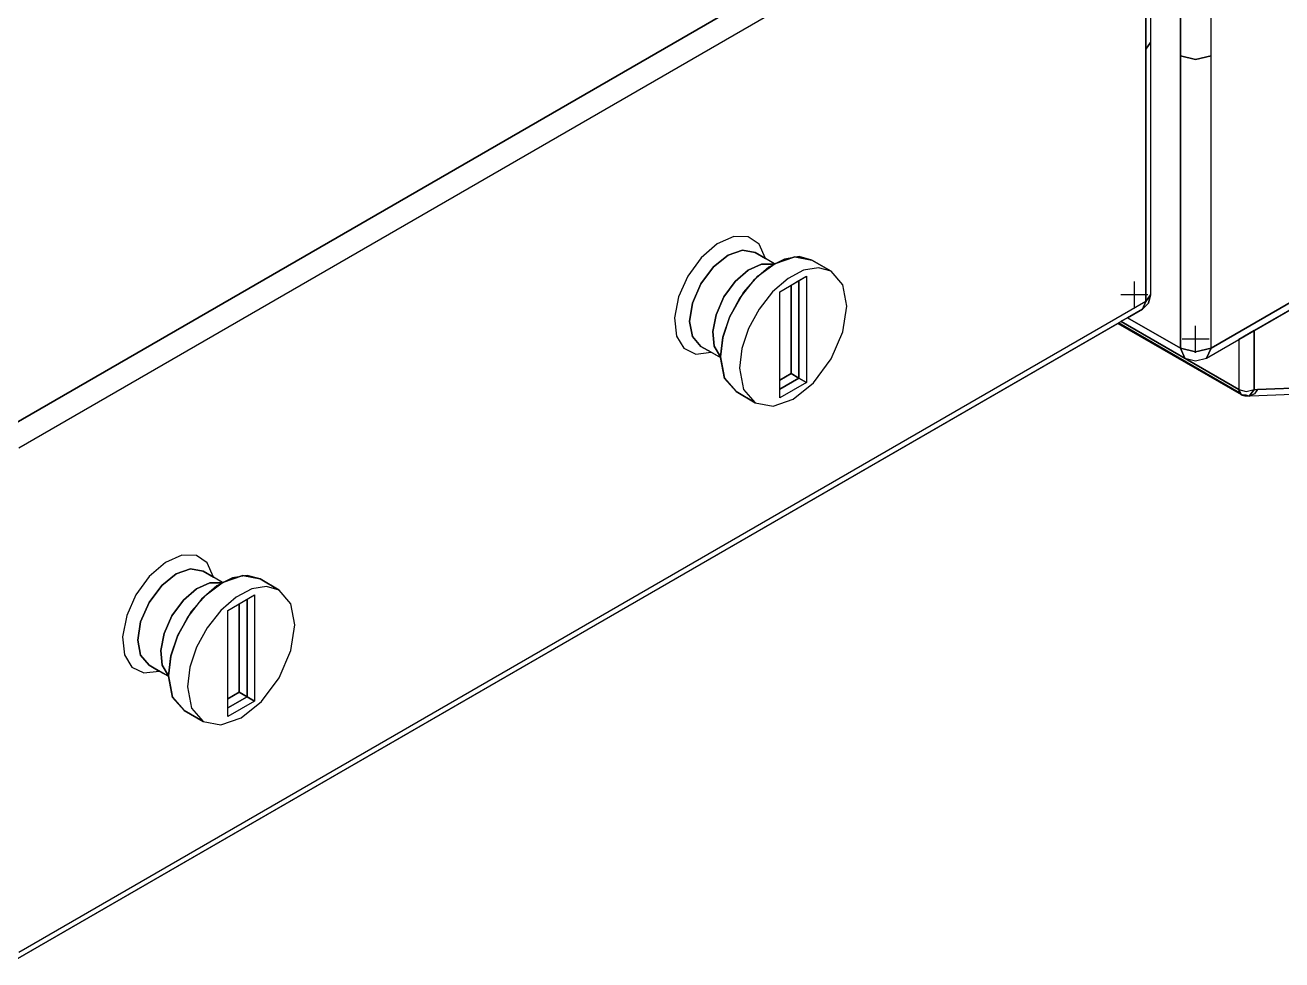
# Model space of a CAD drawing. Header units: millimetres. Extents: x -6198 to -2727, y 3560 to 4988.
# Drawn here: x -3307.6 to -3191.6, y 4168.2 to 4254.4 of the extents above; entities that cross this region are included whole.
import ezdxf

# ---------------------------------------------------------------- set-up
doc = ezdxf.new("R2010")
doc.units = ezdxf.units.MM
doc.header["$LTSCALE"] = 0.3
doc.layers.add('LCL', color=7, linetype='Continuous', lineweight=25)

msp = doc.modelspace()

# ---------------------------------------------------------------- linework, layer by layer
at = {"layer": 'LCL'}
for p, q in [((-3309.19, 4217.29, 19.05), (-3205.25, 4277.3, 19.05)), ((-3205.25, 4277.3, 19.05), (-3309.19, 4217.29, 19.05)), ((-3309.19, 4217.29, 19.05), (-3205.25, 4277.3, 19.05)), ((-3308.13, 4215.45, 19.05), (-3204.18, 4275.46, 19.05)), ((-3308.13, 4215.45, 19.05), (-3204.18, 4275.46, 19.05)), ((-3308.13, 4215.45, 19.05), (-3204.18, 4275.46, 19.05)), ((-3204.18, 4275.46, 19.05), (-3204.18, 4252.19, 19.05)), ((-3204.18, 4252.19, 19.05), (-3204.18, 4275.46, 19.05)), ((-3204.18, 4275.46, 19.05), (-3204.18, 4252.19, 19.05)), ((-3203.75, 4276.08, 19.05), (-3203.75, 4252.81, 19.05)), ((-3203.75, 4276.08, 19.05), (-3203.75, 4252.81, 19.05)), ((-3203.75, 4276.08, 19.05), (-3203.75, 4252.81, 19.05)), ((-3201, 4251.58, 19.05), (-3201, 4275.26, 19.05)), ((-3201, 4275.26, 19.05), (-3201, 4251.58, 19.05)), ((-3201, 4251.58, 19.05), (-3201, 4275.26, 19.05)), ((-3198.17, 4251.58, 19.05), (-3198.17, 4275.26, 19.05)), ((-3198.17, 4251.58, 19.05), (-3198.17, 4275.26, 19.05)), ((-3198.17, 4251.58, 19.05), (-3198.17, 4275.26, 19.05)), ((-3204.18, 4252.19, 19.05), (-3203.75, 4252.81, 19.05)), ((-3203.75, 4252.81, 19.05), (-3204.18, 4252.19, 19.05)), ((-3204.18, 4252.19, 19.05), (-3203.75, 4252.81, 19.05)), ((-3204.18, 4252.19, 19.05), (-3204.18, 4228.92, 19.05)), ((-3204.18, 4228.92, 19.05), (-3204.18, 4252.19, 19.05)), ((-3204.18, 4252.19, 19.05), (-3204.18, 4228.92, 19.05)), ((-3203.75, 4252.81, 19.05), (-3203.75, 4229.54, 19.05)), ((-3203.75, 4252.81, 19.05), (-3203.75, 4229.54, 19.05)), ((-3203.75, 4252.81, 19.05), (-3203.75, 4229.54, 19.05)), ((-3150.09, 4252.4, 19.05), (-3198.17, 4224.64, 19.05)), ((-3150.09, 4252.4, 19.05), (-3198.17, 4224.64, 19.05)), ((-3198.17, 4224.64, 19.05), (-3150.09, 4252.4, 19.05)), ((-3201, 4224.64, 19.05), (-3201, 4251.58, 19.05)), ((-3199.59, 4251.24, 19.05), (-3201, 4251.58, 19.05)), ((-3201, 4251.58, 19.05), (-3201, 4224.64, 19.05)), ((-3201, 4251.58, 19.05), (-3199.59, 4251.24, 19.05)), ((-3201, 4224.64, 19.05), (-3201, 4251.58, 19.05)), ((-3201, 4251.58, 19.05), (-3199.59, 4251.24, 19.05)), ((-3198.17, 4251.58, 19.05), (-3199.59, 4251.24, 19.05)), ((-3199.59, 4251.24, 19.05), (-3198.17, 4251.58, 19.05)), ((-3199.59, 4251.24, 19.05), (-3198.17, 4251.58, 19.05)), ((-3198.59, 4223.72, 19.05), (-3150.51, 4251.48, 19.05)), ((-3198.17, 4224.64, 19.05), (-3198.17, 4251.58, 19.05)), ((-3198.17, 4224.64, 19.05), (-3198.17, 4251.58, 19.05)), ((-3198.17, 4224.64, 19.05), (-3198.17, 4251.58, 19.05)), ((-3150.51, 4251.48, 19.05), (-3194.19, 4226.26, 19.05)), ((-3194.19, 4226.26, 19.05), (-3150.51, 4251.48, 19.05)), ((-3242.18, 4234.94, 19.05), (-3243.71, 4234.26, 19.05)), ((-3242.18, 4234.94, 19.05), (-3243.71, 4234.26, 19.05)), ((-3242.18, 4234.94, 19.05), (-3243.71, 4234.26, 19.05)), ((-3240.85, 4234.91, 19.05), (-3242.18, 4234.94, 19.05)), ((-3240.85, 4234.91, 19.05), (-3242.18, 4234.94, 19.05)), ((-3240.85, 4234.91, 19.05), (-3242.18, 4234.94, 19.05)), ((-3239.84, 4234.23, 19.05), (-3240.85, 4234.91, 19.05)), ((-3239.84, 4234.23, 19.05), (-3240.85, 4234.91, 19.05)), ((-3239.84, 4234.23, 19.05), (-3240.85, 4234.91, 19.05)), ((-3243.71, 4234.26, 19.05), (-3245.2, 4232.96, 19.05)), ((-3243.71, 4234.26, 19.05), (-3245.2, 4232.96, 19.05)), ((-3243.71, 4234.26, 19.05), (-3245.2, 4232.96, 19.05)), ((-3241.39, 4233.68, 19.05), (-3242.72, 4233.21, 19.05)), ((-3242.72, 4233.21, 19.05), (-3241.39, 4233.68, 19.05)), ((-3241.39, 4233.68, 19.05), (-3242.72, 4233.21, 19.05)), ((-3240.22, 4233.46, 19.05), (-3241.39, 4233.68, 19.05)), ((-3241.39, 4233.68, 19.05), (-3240.22, 4233.46, 19.05)), ((-3240.22, 4233.46, 19.05), (-3241.39, 4233.68, 19.05)), ((-3239.27, 4232.91, 19.05), (-3240.22, 4233.46, 19.05)), ((-3240.22, 4233.46, 19.05), (-3239.27, 4232.91, 19.05)), ((-3238.43, 4232.42, 19.05), (-3240.22, 4233.46, 19.05)), ((-3239.27, 4232.91, 19.05), (-3239.84, 4234.23, 19.05)), ((-3239.27, 4232.91, 19.05), (-3239.84, 4234.23, 19.05)), ((-3239.27, 4232.91, 19.05), (-3239.84, 4234.23, 19.05)), ((-3245.2, 4232.96, 19.05), (-3246.43, 4231.27, 19.05)), ((-3245.2, 4232.96, 19.05), (-3246.43, 4231.27, 19.05)), ((-3245.2, 4232.96, 19.05), (-3246.43, 4231.27, 19.05)), ((-3242.72, 4233.21, 19.05), (-3244.05, 4232.14, 19.05)), ((-3244.05, 4232.14, 19.05), (-3242.72, 4233.21, 19.05)), ((-3242.72, 4233.21, 19.05), (-3244.05, 4232.14, 19.05)), ((-3240.85, 4231.83, 19.05), (-3239.62, 4232.39, 19.05)), ((-3239.62, 4232.39, 19.05), (-3240.85, 4231.83, 19.05)), ((-3239.62, 4232.39, 19.05), (-3240.85, 4231.83, 19.05)), ((-3239.95, 4231.29, 19.05), (-3238.48, 4232.39, 19.05)), ((-3239.95, 4231.29, 19.05), (-3238.48, 4232.39, 19.05)), ((-3239.62, 4232.39, 19.05), (-3238.48, 4232.39, 19.05)), ((-3238.48, 4232.39, 19.05), (-3239.62, 4232.39, 19.05)), ((-3238.48, 4232.39, 19.05), (-3239.62, 4232.39, 19.05)), ((-3238.43, 4232.42, 19.05), (-3239.27, 4232.91, 19.05)), ((-3238.43, 4232.42, 19.05), (-3239.27, 4232.91, 19.05)), ((-3237.51, 4232.84, 19.05), (-3238.95, 4232.1, 19.05)), ((-3238.48, 4232.39, 19.05), (-3238.43, 4232.42, 19.05)), ((-3238.48, 4232.39, 19.05), (-3238.43, 4232.42, 19.05)), ((-3236.56, 4233.05, 19.05), (-3238.43, 4232.42, 19.05)), ((-3238.43, 4232.42, 19.05), (-3236.56, 4233.05, 19.05)), ((-3236.16, 4233.07, 19.05), (-3237.51, 4232.84, 19.05)), ((-3234.98, 4232.74, 19.05), (-3236.56, 4233.05, 19.05)), ((-3236.56, 4233.05, 19.05), (-3234.98, 4232.74, 19.05)), ((-3234.98, 4232.74, 19.05), (-3236.16, 4233.07, 19.05)), ((-3233.21, 4231.72, 19.05), (-3234.98, 4232.74, 19.05)), ((-3234.98, 4232.74, 19.05), (-3233.21, 4231.72, 19.05)), ((-3233.21, 4231.72, 19.05), (-3234.98, 4232.74, 19.05)), ((-3246.43, 4231.27, 19.05), (-3247.28, 4229.36, 19.05)), ((-3246.43, 4231.27, 19.05), (-3247.28, 4229.36, 19.05)), ((-3246.43, 4231.27, 19.05), (-3247.28, 4229.36, 19.05)), ((-3244.05, 4232.14, 19.05), (-3245.22, 4230.57, 19.05)), ((-3245.22, 4230.57, 19.05), (-3244.05, 4232.14, 19.05)), ((-3244.05, 4232.14, 19.05), (-3245.22, 4230.57, 19.05)), ((-3242.05, 4230.79, 19.05), (-3240.85, 4231.83, 19.05)), ((-3240.85, 4231.83, 19.05), (-3242.05, 4230.79, 19.05)), ((-3240.85, 4231.83, 19.05), (-3242.05, 4230.79, 19.05)), ((-3241.28, 4229.77, 19.05), (-3239.95, 4231.29, 19.05)), ((-3241.28, 4229.77, 19.05), (-3239.95, 4231.29, 19.05)), ((-3238.95, 4232.1, 19.05), (-3240.37, 4230.86, 19.05)), ((-3237.95, 4229.84, 19.05), (-3235.47, 4231.27, 19.05)), ((-3235.75, 4231.82, 19.05), (-3237.18, 4231.07, 19.05)), ((-3235.75, 4231.82, 19.05), (-3237.18, 4231.07, 19.05)), ((-3235.75, 4231.82, 19.05), (-3237.18, 4231.07, 19.05)), ((-3236.18, 4230.86, 19.05), (-3235.47, 4231.27, 19.05)), ((-3236.18, 4230.86, 19.05), (-3235.47, 4231.27, 19.05)), ((-3234.39, 4232.05, 19.05), (-3235.75, 4231.82, 19.05)), ((-3234.39, 4232.05, 19.05), (-3235.75, 4231.82, 19.05)), ((-3234.39, 4232.05, 19.05), (-3235.75, 4231.82, 19.05)), ((-3235.47, 4231.27, 19.05), (-3235.47, 4221.47, 19.05)), ((-3235.47, 4231.27, 19.05), (-3235.47, 4221.47, 19.05)), ((-3235.47, 4231.27, 19.05), (-3235.47, 4221.47, 19.05)), ((-3233.21, 4231.72, 19.05), (-3234.39, 4232.05, 19.05)), ((-3233.21, 4231.72, 19.05), (-3234.39, 4232.05, 19.05)), ((-3233.21, 4231.72, 19.05), (-3234.39, 4232.05, 19.05)), ((-3232.12, 4230.46, 19.05), (-3233.21, 4231.72, 19.05)), ((-3232.12, 4230.46, 19.05), (-3233.21, 4231.72, 19.05)), ((-3232.12, 4230.46, 19.05), (-3233.21, 4231.72, 19.05)), ((-3245.22, 4230.57, 19.05), (-3246, 4228.77, 19.05)), ((-3246, 4228.77, 19.05), (-3245.22, 4230.57, 19.05)), ((-3245.22, 4230.57, 19.05), (-3246, 4228.77, 19.05)), ((-3243.1, 4229.35, 19.05), (-3242.05, 4230.79, 19.05)), ((-3242.05, 4230.79, 19.05), (-3243.1, 4229.35, 19.05)), ((-3242.05, 4230.79, 19.05), (-3243.1, 4229.35, 19.05)), ((-3240.37, 4230.86, 19.05), (-3241.63, 4229.26, 19.05)), ((-3237.18, 4231.07, 19.05), (-3238.61, 4229.84, 19.05)), ((-3237.18, 4231.07, 19.05), (-3238.61, 4229.84, 19.05)), ((-3237.18, 4231.07, 19.05), (-3238.61, 4229.84, 19.05)), ((-3237.95, 4229.84, 19.05), (-3236.89, 4230.45, 19.05)), ((-3237.95, 4229.84, 19.05), (-3236.89, 4230.45, 19.05)), ((-3236.89, 4230.45, 19.05), (-3236.18, 4230.86, 19.05)), ((-3236.89, 4230.45, 19.05), (-3236.18, 4230.86, 19.05)), ((-3236.89, 4230.45, 19.05), (-3236.89, 4222.29, 19.05)), ((-3236.89, 4222.29, 19.05), (-3236.89, 4230.45, 19.05)), ((-3236.89, 4230.45, 19.05), (-3236.89, 4222.29, 19.05)), ((-3236.18, 4221.88, 19.05), (-3236.18, 4230.86, 19.05)), ((-3236.18, 4230.86, 19.05), (-3236.18, 4221.88, 19.05)), ((-3236.18, 4230.86, 19.05), (-3236.18, 4221.88, 19.05)), ((-3231.76, 4228.51, 19.05), (-3232.12, 4230.46, 19.05)), ((-3231.76, 4228.51, 19.05), (-3232.12, 4230.46, 19.05)), ((-3231.76, 4228.51, 19.05), (-3232.12, 4230.46, 19.05)), ((-3205.24, 4228.29, 19.05), (-3205.24, 4230.79, 19.05)), ((-3204.18, 4228.92, 19.05), (-3308.13, 4168.91, 19.05)), ((-3204.18, 4228.92, 19.05), (-3308.13, 4168.91, 19.05)), ((-3204.18, 4228.92, 19.05), (-3308.13, 4168.91, 19.05)), ((-3247.28, 4229.36, 19.05), (-3247.66, 4227.42, 19.05)), ((-3247.28, 4229.36, 19.05), (-3247.66, 4227.42, 19.05)), ((-3247.28, 4229.36, 19.05), (-3247.66, 4227.42, 19.05)), ((-3243.82, 4227.72, 19.05), (-3243.1, 4229.35, 19.05)), ((-3243.1, 4229.35, 19.05), (-3243.82, 4227.72, 19.05)), ((-3243.1, 4229.35, 19.05), (-3243.82, 4227.72, 19.05)), ((-3241.63, 4229.26, 19.05), (-3242.59, 4227.48, 19.05)), ((-3242.56, 4227.56, 19.05), (-3241.28, 4229.77, 19.05)), ((-3242.56, 4227.56, 19.05), (-3241.28, 4229.77, 19.05)), ((-3241.28, 4229.77, 19.05), (-3242.56, 4227.56, 19.05)), ((-3242.56, 4227.56, 19.05), (-3241.28, 4229.77, 19.05)), ((-3241.28, 4229.77, 19.05), (-3242.56, 4227.56, 19.05)), ((-3238.61, 4229.84, 19.05), (-3239.86, 4228.24, 19.05)), ((-3238.61, 4229.84, 19.05), (-3239.86, 4228.24, 19.05)), ((-3238.61, 4229.84, 19.05), (-3239.86, 4228.24, 19.05)), ((-3237.95, 4221.68, 19.05), (-3237.95, 4229.84, 19.05)), ((-3237.95, 4221.68, 19.05), (-3237.95, 4229.84, 19.05)), ((-3237.95, 4220.04, 19.05), (-3237.95, 4229.84, 19.05)), ((-3203.99, 4229.54, 19.05), (-3206.49, 4229.54, 19.05)), ((-3204.5, 4228.24, 19.05), (-3204.18, 4228.92, 19.05)), ((-3204.18, 4228.92, 19.05), (-3204.5, 4228.24, 19.05)), ((-3204.18, 4228.92, 19.05), (-3204.5, 4228.24, 19.05)), ((-3203.75, 4229.54, 19.05), (-3204.18, 4228.92, 19.05)), ((-3203.75, 4229.54, 19.05), (-3204.18, 4228.92, 19.05)), ((-3204.18, 4228.92, 19.05), (-3203.75, 4229.54, 19.05)), ((-3203.75, 4229.54, 19.05), (-3203.95, 4228.79, 19.05)), ((-3203.95, 4228.79, 19.05), (-3203.75, 4229.54, 19.05)), ((-3203.95, 4228.79, 19.05), (-3203.75, 4229.54, 19.05)), ((-3204.5, 4228.24, 19.05), (-3308.44, 4168.22, 19.05)), ((-3246, 4228.77, 19.05), (-3246.26, 4227.09, 19.05)), ((-3246.26, 4227.09, 19.05), (-3246, 4228.77, 19.05)), ((-3246, 4228.77, 19.05), (-3246.26, 4227.09, 19.05)), ((-3244.13, 4226.16, 19.05), (-3243.82, 4227.72, 19.05)), ((-3243.82, 4227.72, 19.05), (-3244.13, 4226.16, 19.05)), ((-3243.82, 4227.72, 19.05), (-3244.13, 4226.16, 19.05)), ((-3239.86, 4228.24, 19.05), (-3240.83, 4226.46, 19.05)), ((-3239.86, 4228.24, 19.05), (-3240.83, 4226.46, 19.05)), ((-3239.86, 4228.24, 19.05), (-3240.83, 4226.46, 19.05)), ((-3232.12, 4226.15, 19.05), (-3231.76, 4228.51, 19.05)), ((-3232.12, 4226.15, 19.05), (-3231.76, 4228.51, 19.05)), ((-3232.12, 4226.15, 19.05), (-3231.76, 4228.51, 19.05)), ((-3204.5, 4228.24, 19.05), (-3205.87, 4227.44, 19.05)), ((-3205.87, 4227.44, 19.05), (-3204.5, 4228.24, 19.05)), ((-3203.95, 4228.79, 19.05), (-3204.5, 4228.24, 19.05)), ((-3204.5, 4228.24, 19.05), (-3203.95, 4228.79, 19.05)), ((-3204.5, 4228.24, 19.05), (-3203.95, 4228.79, 19.05)), ((-3308.44, 4168.22, 19.05), (-3206.77, 4226.92, 19.05)), ((-3308.44, 4168.22, 19.05), (-3206.77, 4226.92, 19.05)), ((-3247.66, 4227.42, 19.05), (-3247.48, 4225.75, 19.05)), ((-3247.66, 4227.42, 19.05), (-3247.48, 4225.75, 19.05)), ((-3247.66, 4227.42, 19.05), (-3247.48, 4225.75, 19.05)), ((-3246.26, 4227.09, 19.05), (-3246, 4225.7, 19.05)), ((-3246, 4225.7, 19.05), (-3246.26, 4227.09, 19.05)), ((-3246.26, 4227.09, 19.05), (-3246, 4225.7, 19.05)), ((-3243.21, 4225.64, 19.05), (-3242.56, 4227.56, 19.05)), ((-3243.21, 4225.64, 19.05), (-3242.56, 4227.56, 19.05)), ((-3242.59, 4227.48, 19.05), (-3243.21, 4225.62, 19.05)), ((-3206.77, 4226.92, 19.05), (-3206.71, 4226.96, 19.05)), ((-3206.71, 4226.96, 19.05), (-3206.77, 4226.92, 19.05)), ((-3206.77, 4226.92, 19.05), (-3195.4, 4220.36, 19.05)), ((-3206.77, 4226.92, 19.05), (-3195.4, 4220.36, 19.05)), ((-3206.77, 4226.92, 19.05), (-3195.4, 4220.36, 19.05)), ((-3206.71, 4226.96, 19.05), (-3206.47, 4227.09, 19.05)), ((-3206.71, 4226.96, 19.05), (-3206.47, 4227.09, 19.05)), ((-3195.54, 4220.51, 19.05), (-3206.71, 4226.96, 19.05)), ((-3195.54, 4220.51, 19.05), (-3206.71, 4226.96, 19.05)), ((-3206.71, 4226.96, 19.05), (-3195.54, 4220.51, 19.05)), ((-3206.47, 4227.09, 19.05), (-3206.45, 4227.11, 19.05)), ((-3206.47, 4227.09, 19.05), (-3206.45, 4227.11, 19.05)), ((-3195.6, 4220.82, 19.05), (-3206.47, 4227.09, 19.05)), ((-3206.47, 4227.09, 19.05), (-3195.6, 4220.82, 19.05)), ((-3206.47, 4227.09, 19.05), (-3195.6, 4220.82, 19.05)), ((-3206.45, 4227.11, 19.05), (-3205.87, 4227.44, 19.05)), ((-3205.87, 4227.44, 19.05), (-3206.45, 4227.11, 19.05)), ((-3206.45, 4227.11, 19.05), (-3200.59, 4223.72, 19.05)), ((-3206.45, 4227.11, 19.05), (-3200.59, 4223.72, 19.05)), ((-3206.45, 4227.11, 19.05), (-3200.59, 4223.72, 19.05)), ((-3205.87, 4227.44, 19.05), (-3201, 4224.64, 19.05)), ((-3201, 4224.64, 19.05), (-3205.87, 4227.44, 19.05)), ((-3205.87, 4227.44, 19.05), (-3201, 4224.64, 19.05)), ((-3199.59, 4224.2, 19.05), (-3199.59, 4226.7, 19.05)), ((-3247.48, 4225.75, 19.05), (-3246.8, 4224.62, 19.05)), ((-3247.48, 4225.75, 19.05), (-3246.8, 4224.62, 19.05)), ((-3247.48, 4225.75, 19.05), (-3246.8, 4224.62, 19.05)), ((-3246, 4225.7, 19.05), (-3245.22, 4224.8, 19.05)), ((-3245.22, 4224.8, 19.05), (-3246, 4225.7, 19.05)), ((-3246, 4225.7, 19.05), (-3245.22, 4224.8, 19.05)), ((-3244, 4224.81, 19.05), (-3244.13, 4226.16, 19.05)), ((-3244.13, 4226.16, 19.05), (-3244, 4224.81, 19.05)), ((-3244.13, 4226.16, 19.05), (-3244, 4224.81, 19.05)), ((-3243.43, 4223.82, 19.05), (-3243.21, 4225.64, 19.05)), ((-3243.43, 4223.82, 19.05), (-3243.21, 4225.64, 19.05)), ((-3243.21, 4225.62, 19.05), (-3243.43, 4223.82, 19.05)), ((-3240.83, 4226.46, 19.05), (-3241.44, 4224.6, 19.05)), ((-3240.83, 4226.46, 19.05), (-3241.44, 4224.6, 19.05)), ((-3240.83, 4226.46, 19.05), (-3241.44, 4224.6, 19.05)), ((-3233.21, 4223.64, 19.05), (-3232.12, 4226.15, 19.05)), ((-3233.21, 4223.64, 19.05), (-3232.12, 4226.15, 19.05)), ((-3233.21, 4223.64, 19.05), (-3232.12, 4226.15, 19.05)), ((-3198.34, 4225.45, 19.05), (-3200.84, 4225.45, 19.05)), ((-3198.59, 4223.72, 19.05), (-3195.6, 4225.44, 19.05)), ((-3198.59, 4223.72, 19.05), (-3195.6, 4225.44, 19.05)), ((-3195.6, 4225.44, 19.05), (-3194.19, 4226.26, 19.05)), ((-3194.19, 4226.26, 19.05), (-3195.6, 4225.44, 19.05)), ((-3195.6, 4225.44, 19.05), (-3195.6, 4220.82, 19.05)), ((-3195.6, 4225.44, 19.05), (-3195.6, 4220.82, 19.05)), ((-3195.6, 4225.44, 19.05), (-3195.6, 4220.82, 19.05)), ((-3194.19, 4226.26, 19.05), (-3194.19, 4220.82, 19.05)), ((-3194.19, 4220.82, 19.05), (-3194.19, 4226.26, 19.05)), ((-3194.19, 4226.26, 19.05), (-3194.19, 4220.82, 19.05)), ((-3246.8, 4224.62, 19.05), (-3245.7, 4224.09, 19.05)), ((-3246.8, 4224.62, 19.05), (-3245.7, 4224.09, 19.05)), ((-3246.8, 4224.62, 19.05), (-3245.7, 4224.09, 19.05)), ((-3245.7, 4224.09, 19.05), (-3244.27, 4224.25, 19.05)), ((-3245.7, 4224.09, 19.05), (-3244.27, 4224.25, 19.05)), ((-3245.7, 4224.09, 19.05), (-3244.27, 4224.25, 19.05)), ((-3245.22, 4224.8, 19.05), (-3244.27, 4224.25, 19.05)), ((-3244.27, 4224.25, 19.05), (-3245.22, 4224.8, 19.05)), ((-3243.43, 4223.76, 19.05), (-3245.22, 4224.8, 19.05)), ((-3244.27, 4224.25, 19.05), (-3243.43, 4223.76, 19.05)), ((-3244.27, 4224.25, 19.05), (-3243.43, 4223.76, 19.05)), ((-3243.43, 4223.82, 19.05), (-3244, 4224.81, 19.05)), ((-3244, 4224.81, 19.05), (-3243.43, 4223.82, 19.05)), ((-3244, 4224.81, 19.05), (-3243.43, 4223.82, 19.05)), ((-3241.44, 4224.6, 19.05), (-3241.66, 4222.8, 19.05)), ((-3241.44, 4224.6, 19.05), (-3241.66, 4222.8, 19.05)), ((-3241.44, 4224.6, 19.05), (-3241.66, 4222.8, 19.05)), ((-3201, 4224.64, 19.05), (-3199.59, 4224.3, 19.05)), ((-3200.59, 4223.72, 19.05), (-3201, 4224.64, 19.05)), ((-3201, 4224.64, 19.05), (-3200.59, 4223.72, 19.05)), ((-3199.59, 4224.3, 19.05), (-3201, 4224.64, 19.05)), ((-3201, 4224.64, 19.05), (-3200.59, 4223.72, 19.05)), ((-3201, 4224.64, 19.05), (-3199.59, 4224.3, 19.05)), ((-3199.59, 4224.3, 19.05), (-3198.17, 4224.64, 19.05)), ((-3198.17, 4224.64, 19.05), (-3199.59, 4224.3, 19.05)), ((-3199.59, 4224.3, 19.05), (-3198.17, 4224.64, 19.05)), ((-3198.17, 4224.64, 19.05), (-3198.59, 4223.72, 19.05)), ((-3198.59, 4223.72, 19.05), (-3198.17, 4224.64, 19.05)), ((-3198.17, 4224.64, 19.05), (-3198.59, 4223.72, 19.05)), ((-3243.43, 4223.76, 19.05), (-3243.43, 4223.82, 19.05)), ((-3243.43, 4223.76, 19.05), (-3243.43, 4223.82, 19.05)), ((-3243.43, 4223.82, 19.05), (-3243.05, 4221.85, 19.05)), ((-3243.43, 4223.76, 19.05), (-3243.04, 4221.83, 19.05)), ((-3243.04, 4221.83, 19.05), (-3243.43, 4223.76, 19.05)), ((-3234.85, 4221.43, 19.05), (-3233.21, 4223.64, 19.05)), ((-3234.85, 4221.43, 19.05), (-3233.21, 4223.64, 19.05)), ((-3234.85, 4221.43, 19.05), (-3233.21, 4223.64, 19.05)), ((-3200.59, 4223.72, 19.05), (-3199.59, 4223.45, 19.05)), ((-3200.59, 4223.72, 19.05), (-3199.59, 4223.45, 19.05)), ((-3200.59, 4223.72, 19.05), (-3199.59, 4223.45, 19.05)), ((-3199.59, 4223.45, 19.05), (-3198.59, 4223.72, 19.05)), ((-3199.59, 4223.45, 19.05), (-3198.59, 4223.72, 19.05)), ((-3199.59, 4223.45, 19.05), (-3198.59, 4223.72, 19.05)), ((-3241.66, 4222.8, 19.05), (-3241.28, 4220.83, 19.05)), ((-3241.66, 4222.8, 19.05), (-3241.28, 4220.83, 19.05)), ((-3241.66, 4222.8, 19.05), (-3241.28, 4220.83, 19.05)), ((-3236.89, 4222.29, 19.05), (-3237.95, 4221.68, 19.05)), ((-3237.95, 4221.68, 19.05), (-3236.89, 4222.29, 19.05)), ((-3236.89, 4222.29, 19.05), (-3237.95, 4221.68, 19.05)), ((-3237.95, 4220.86, 19.05), (-3236.18, 4221.88, 19.05)), ((-3236.18, 4221.88, 19.05), (-3237.95, 4220.86, 19.05)), ((-3236.18, 4221.88, 19.05), (-3237.95, 4220.86, 19.05)), ((-3236.18, 4221.88, 19.05), (-3236.89, 4222.29, 19.05)), ((-3236.89, 4222.29, 19.05), (-3236.18, 4221.88, 19.05)), ((-3236.18, 4221.88, 19.05), (-3236.89, 4222.29, 19.05)), ((-3235.47, 4221.47, 19.05), (-3236.18, 4221.88, 19.05)), ((-3236.18, 4221.88, 19.05), (-3235.47, 4221.47, 19.05)), ((-3235.47, 4221.47, 19.05), (-3236.18, 4221.88, 19.05)), ((-3193.89, 4220.83, 19.05), (-3163, 4222.03, 19.05)), ((-3163, 4222.03, 19.05), (-3193.89, 4220.83, 19.05)), ((-3193.89, 4220.83, 19.05), (-3163, 4222.03, 19.05)), ((-3243.05, 4221.85, 19.05), (-3241.98, 4220.62, 19.05)), ((-3243.04, 4221.83, 19.05), (-3241.98, 4220.62, 19.05)), ((-3241.98, 4220.62, 19.05), (-3243.04, 4221.83, 19.05)), ((-3241.28, 4220.83, 19.05), (-3240.21, 4219.6, 19.05)), ((-3241.28, 4220.83, 19.05), (-3240.21, 4219.6, 19.05)), ((-3241.28, 4220.83, 19.05), (-3240.21, 4219.6, 19.05)), ((-3237.95, 4220.86, 19.05), (-3237.95, 4221.68, 19.05)), ((-3237.95, 4220.86, 19.05), (-3237.95, 4221.68, 19.05)), ((-3235.47, 4221.47, 19.05), (-3237.95, 4220.04, 19.05)), ((-3235.47, 4221.47, 19.05), (-3237.95, 4220.04, 19.05)), ((-3235.47, 4221.47, 19.05), (-3237.95, 4220.04, 19.05)), ((-3237.95, 4220.04, 19.05), (-3237.95, 4220.86, 19.05)), ((-3237.95, 4220.04, 19.05), (-3237.95, 4220.86, 19.05)), ((-3236.71, 4219.94, 19.05), (-3234.85, 4221.43, 19.05)), ((-3236.71, 4219.94, 19.05), (-3234.85, 4221.43, 19.05)), ((-3236.71, 4219.94, 19.05), (-3234.85, 4221.43, 19.05)), ((-3195.54, 4220.51, 19.05), (-3195.6, 4220.82, 19.05)), ((-3195.6, 4220.82, 19.05), (-3194.92, 4220.64, 19.05)), ((-3195.6, 4220.82, 19.05), (-3194.92, 4220.64, 19.05)), ((-3195.6, 4220.82, 19.05), (-3195.54, 4220.51, 19.05)), ((-3195.6, 4220.82, 19.05), (-3195.4, 4220.36, 19.05)), ((-3195.6, 4220.82, 19.05), (-3194.92, 4220.64, 19.05)), ((-3194.92, 4220.64, 19.05), (-3194.19, 4220.82, 19.05)), ((-3194.92, 4220.64, 19.05), (-3194.19, 4220.82, 19.05)), ((-3194.92, 4220.64, 19.05), (-3194.19, 4220.82, 19.05)), ((-3194.19, 4220.82, 19.05), (-3194.66, 4220.22, 19.05)), ((-3194.19, 4220.82, 19.05), (-3194.61, 4220.24, 19.05)), ((-3194.61, 4220.24, 19.05), (-3194.19, 4220.82, 19.05)), ((-3194.56, 4220.24, 19.05), (-3163.67, 4221.44, 19.05)), ((-3194.56, 4220.24, 19.05), (-3163.67, 4221.44, 19.05)), ((-3194.56, 4220.24, 19.05), (-3163.67, 4221.44, 19.05)), ((-3194.19, 4220.82, 19.05), (-3193.89, 4220.83, 19.05)), ((-3194.19, 4220.82, 19.05), (-3193.89, 4220.83, 19.05)), ((-3194.19, 4220.82, 19.05), (-3193.89, 4220.83, 19.05)), ((-3193.89, 4220.83, 19.05), (-3194.15, 4220.42, 19.05)), ((-3193.89, 4220.83, 19.05), (-3194.15, 4220.42, 19.05)), ((-3193.89, 4220.83, 19.05), (-3194.15, 4220.42, 19.05)), ((-3241.98, 4220.62, 19.05), (-3240.21, 4219.6, 19.05)), ((-3240.21, 4219.6, 19.05), (-3241.98, 4220.62, 19.05)), ((-3240.21, 4219.6, 19.05), (-3241.98, 4220.62, 19.05)), ((-3240.21, 4219.6, 19.05), (-3238.57, 4219.29, 19.05)), ((-3240.21, 4219.6, 19.05), (-3238.57, 4219.29, 19.05)), ((-3240.21, 4219.6, 19.05), (-3238.57, 4219.29, 19.05)), ((-3238.57, 4219.29, 19.05), (-3236.71, 4219.94, 19.05)), ((-3238.57, 4219.29, 19.05), (-3236.71, 4219.94, 19.05)), ((-3238.57, 4219.29, 19.05), (-3236.71, 4219.94, 19.05)), ((-3195.4, 4220.36, 19.05), (-3195.54, 4220.51, 19.05)), ((-3195.4, 4220.36, 19.05), (-3195.54, 4220.51, 19.05)), ((-3195.4, 4220.36, 19.05), (-3195.29, 4220.3, 19.05)), ((-3195.29, 4220.3, 19.05), (-3195.4, 4220.36, 19.05)), ((-3195.4, 4220.36, 19.05), (-3195.2, 4220.31, 19.05)), ((-3195.2, 4220.31, 19.05), (-3195.4, 4220.36, 19.05)), ((-3195.4, 4220.36, 19.05), (-3195.29, 4220.3, 19.05)), ((-3195.4, 4220.36, 19.05), (-3195.2, 4220.31, 19.05)), ((-3195.29, 4220.3, 19.05), (-3195.05, 4220.23, 19.05)), ((-3195.05, 4220.23, 19.05), (-3195.29, 4220.3, 19.05)), ((-3195.29, 4220.3, 19.05), (-3195.05, 4220.23, 19.05)), ((-3194.92, 4220.29, 19.05), (-3195.2, 4220.31, 19.05)), ((-3195.2, 4220.31, 19.05), (-3194.92, 4220.29, 19.05)), ((-3195.2, 4220.31, 19.05), (-3194.92, 4220.29, 19.05)), ((-3195.05, 4220.23, 19.05), (-3194.66, 4220.22, 19.05)), ((-3194.66, 4220.22, 19.05), (-3195.05, 4220.23, 19.05)), ((-3195.05, 4220.23, 19.05), (-3194.66, 4220.22, 19.05)), ((-3194.66, 4220.22, 19.05), (-3194.92, 4220.29, 19.05)), ((-3194.92, 4220.29, 19.05), (-3194.66, 4220.22, 19.05)), ((-3194.66, 4220.22, 19.05), (-3194.92, 4220.29, 19.05)), ((-3194.61, 4220.24, 19.05), (-3194.66, 4220.22, 19.05)), ((-3194.66, 4220.22, 19.05), (-3194.56, 4220.24, 19.05)), ((-3194.66, 4220.22, 19.05), (-3194.56, 4220.24, 19.05)), ((-3194.61, 4220.24, 19.05), (-3194.66, 4220.22, 19.05)), ((-3194.66, 4220.22, 19.05), (-3194.56, 4220.24, 19.05)), ((-3194.56, 4220.24, 19.05), (-3194.61, 4220.24, 19.05)), ((-3194.56, 4220.24, 19.05), (-3194.61, 4220.24, 19.05)), ((-3194.56, 4220.24, 19.05), (-3194.61, 4220.24, 19.05)), ((-3194.15, 4220.42, 19.05), (-3194.56, 4220.24, 19.05)), ((-3194.15, 4220.42, 19.05), (-3194.56, 4220.24, 19.05)), ((-3194.15, 4220.42, 19.05), (-3194.56, 4220.24, 19.05)), ((-3294.62, 4204.87, 19.05), (-3296.11, 4203.57, 19.05)), ((-3294.62, 4204.87, 19.05), (-3296.11, 4203.57, 19.05)), ((-3294.62, 4204.87, 19.05), (-3296.11, 4203.57, 19.05)), ((-3293.09, 4205.54, 19.05), (-3294.62, 4204.87, 19.05)), ((-3293.09, 4205.54, 19.05), (-3294.62, 4204.87, 19.05)), ((-3293.09, 4205.54, 19.05), (-3294.62, 4204.87, 19.05)), ((-3291.76, 4205.52, 19.05), (-3293.09, 4205.54, 19.05)), ((-3291.76, 4205.52, 19.05), (-3293.09, 4205.54, 19.05)), ((-3291.76, 4205.52, 19.05), (-3293.09, 4205.54, 19.05)), ((-3290.76, 4204.83, 19.05), (-3291.76, 4205.52, 19.05)), ((-3290.76, 4204.83, 19.05), (-3291.76, 4205.52, 19.05)), ((-3290.76, 4204.83, 19.05), (-3291.76, 4205.52, 19.05)), ((-3290.18, 4203.51, 19.05), (-3290.76, 4204.83, 19.05)), ((-3290.18, 4203.51, 19.05), (-3290.76, 4204.83, 19.05)), ((-3290.18, 4203.51, 19.05), (-3290.76, 4204.83, 19.05)), ((-3296.11, 4203.57, 19.05), (-3297.34, 4201.87, 19.05)), ((-3296.11, 4203.57, 19.05), (-3297.34, 4201.87, 19.05)), ((-3296.11, 4203.57, 19.05), (-3297.34, 4201.87, 19.05)), ((-3293.63, 4203.82, 19.05), (-3294.96, 4202.75, 19.05)), ((-3294.96, 4202.75, 19.05), (-3293.63, 4203.82, 19.05)), ((-3293.63, 4203.82, 19.05), (-3294.96, 4202.75, 19.05)), ((-3292.3, 4204.29, 19.05), (-3293.63, 4203.82, 19.05)), ((-3293.63, 4203.82, 19.05), (-3292.3, 4204.29, 19.05)), ((-3292.3, 4204.29, 19.05), (-3293.63, 4203.82, 19.05)), ((-3291.13, 4204.06, 19.05), (-3292.3, 4204.29, 19.05)), ((-3292.3, 4204.29, 19.05), (-3291.13, 4204.06, 19.05)), ((-3291.13, 4204.06, 19.05), (-3292.3, 4204.29, 19.05)), ((-3290.18, 4203.51, 19.05), (-3291.13, 4204.06, 19.05)), ((-3291.13, 4204.06, 19.05), (-3290.18, 4203.51, 19.05)), ((-3289.34, 4203.03, 19.05), (-3291.13, 4204.06, 19.05)), ((-3289.34, 4203.03, 19.05), (-3290.18, 4203.51, 19.05)), ((-3289.34, 4203.03, 19.05), (-3290.18, 4203.51, 19.05)), ((-3288.42, 4203.45, 19.05), (-3289.86, 4202.7, 19.05)), ((-3287.47, 4203.66, 19.05), (-3289.34, 4203.03, 19.05)), ((-3289.34, 4203.03, 19.05), (-3287.47, 4203.66, 19.05)), ((-3287.07, 4203.67, 19.05), (-3288.42, 4203.45, 19.05)), ((-3285.89, 4203.35, 19.05), (-3287.47, 4203.66, 19.05)), ((-3287.47, 4203.66, 19.05), (-3285.89, 4203.35, 19.05)), ((-3285.89, 4203.35, 19.05), (-3287.07, 4203.67, 19.05)), ((-3284.12, 4202.33, 19.05), (-3285.89, 4203.35, 19.05)), ((-3285.89, 4203.35, 19.05), (-3284.12, 4202.33, 19.05)), ((-3284.12, 4202.33, 19.05), (-3285.89, 4203.35, 19.05)), ((-3294.96, 4202.75, 19.05), (-3296.13, 4201.18, 19.05)), ((-3296.13, 4201.18, 19.05), (-3294.96, 4202.75, 19.05)), ((-3294.96, 4202.75, 19.05), (-3296.13, 4201.18, 19.05)), ((-3292.96, 4201.39, 19.05), (-3291.76, 4202.44, 19.05)), ((-3291.76, 4202.44, 19.05), (-3292.96, 4201.39, 19.05)), ((-3291.76, 4202.44, 19.05), (-3292.96, 4201.39, 19.05)), ((-3291.76, 4202.44, 19.05), (-3290.53, 4203, 19.05)), ((-3290.53, 4203, 19.05), (-3291.76, 4202.44, 19.05)), ((-3290.53, 4203, 19.05), (-3291.76, 4202.44, 19.05)), ((-3289.86, 4202.7, 19.05), (-3291.29, 4201.47, 19.05)), ((-3290.86, 4201.89, 19.05), (-3289.39, 4203, 19.05)), ((-3290.86, 4201.89, 19.05), (-3289.39, 4203, 19.05)), ((-3290.53, 4203, 19.05), (-3289.39, 4203, 19.05)), ((-3289.39, 4203, 19.05), (-3290.53, 4203, 19.05)), ((-3289.39, 4203, 19.05), (-3290.53, 4203, 19.05)), ((-3289.39, 4203, 19.05), (-3289.34, 4203.03, 19.05)), ((-3289.39, 4203, 19.05), (-3289.34, 4203.03, 19.05)), ((-3286.66, 4202.43, 19.05), (-3288.09, 4201.68, 19.05)), ((-3286.66, 4202.43, 19.05), (-3288.09, 4201.68, 19.05)), ((-3286.66, 4202.43, 19.05), (-3288.09, 4201.68, 19.05)), ((-3285.3, 4202.65, 19.05), (-3286.66, 4202.43, 19.05)), ((-3285.3, 4202.65, 19.05), (-3286.66, 4202.43, 19.05)), ((-3285.3, 4202.65, 19.05), (-3286.66, 4202.43, 19.05)), ((-3284.12, 4202.33, 19.05), (-3285.3, 4202.65, 19.05)), ((-3284.12, 4202.33, 19.05), (-3285.3, 4202.65, 19.05)), ((-3284.12, 4202.33, 19.05), (-3285.3, 4202.65, 19.05)), ((-3283.04, 4201.06, 19.05), (-3284.12, 4202.33, 19.05)), ((-3283.04, 4201.06, 19.05), (-3284.12, 4202.33, 19.05)), ((-3283.04, 4201.06, 19.05), (-3284.12, 4202.33, 19.05)), ((-3297.34, 4201.87, 19.05), (-3298.19, 4199.97, 19.05)), ((-3297.34, 4201.87, 19.05), (-3298.19, 4199.97, 19.05)), ((-3297.34, 4201.87, 19.05), (-3298.19, 4199.97, 19.05)), ((-3296.13, 4201.18, 19.05), (-3296.91, 4199.38, 19.05)), ((-3296.91, 4199.38, 19.05), (-3296.13, 4201.18, 19.05)), ((-3296.13, 4201.18, 19.05), (-3296.91, 4199.38, 19.05)), ((-3294.01, 4199.95, 19.05), (-3292.96, 4201.39, 19.05)), ((-3292.96, 4201.39, 19.05), (-3294.01, 4199.95, 19.05)), ((-3292.96, 4201.39, 19.05), (-3294.01, 4199.95, 19.05)), ((-3291.29, 4201.47, 19.05), (-3292.54, 4199.87, 19.05)), ((-3292.2, 4200.37, 19.05), (-3290.86, 4201.89, 19.05)), ((-3292.2, 4200.37, 19.05), (-3290.86, 4201.89, 19.05)), ((-3288.09, 4201.68, 19.05), (-3289.52, 4200.45, 19.05)), ((-3288.09, 4201.68, 19.05), (-3289.52, 4200.45, 19.05)), ((-3288.09, 4201.68, 19.05), (-3289.52, 4200.45, 19.05)), ((-3288.86, 4200.45, 19.05), (-3286.39, 4201.88, 19.05)), ((-3288.86, 4200.45, 19.05), (-3287.8, 4201.06, 19.05)), ((-3288.86, 4200.45, 19.05), (-3287.8, 4201.06, 19.05)), ((-3287.8, 4201.06, 19.05), (-3287.09, 4201.47, 19.05)), ((-3287.8, 4201.06, 19.05), (-3287.09, 4201.47, 19.05)), ((-3287.8, 4201.06, 19.05), (-3287.8, 4192.9, 19.05)), ((-3287.8, 4192.9, 19.05), (-3287.8, 4201.06, 19.05)), ((-3287.8, 4201.06, 19.05), (-3287.8, 4192.9, 19.05)), ((-3287.09, 4201.47, 19.05), (-3286.39, 4201.88, 19.05)), ((-3287.09, 4201.47, 19.05), (-3286.39, 4201.88, 19.05)), ((-3287.09, 4192.49, 19.05), (-3287.09, 4201.47, 19.05)), ((-3287.09, 4201.47, 19.05), (-3287.09, 4192.49, 19.05)), ((-3287.09, 4201.47, 19.05), (-3287.09, 4192.49, 19.05)), ((-3286.39, 4201.88, 19.05), (-3286.39, 4192.08, 19.05)), ((-3286.39, 4201.88, 19.05), (-3286.39, 4192.08, 19.05)), ((-3286.39, 4201.88, 19.05), (-3286.39, 4192.08, 19.05)), ((-3282.67, 4199.12, 19.05), (-3283.04, 4201.06, 19.05)), ((-3282.67, 4199.12, 19.05), (-3283.04, 4201.06, 19.05)), ((-3282.67, 4199.12, 19.05), (-3283.04, 4201.06, 19.05)), ((-3298.19, 4199.97, 19.05), (-3298.57, 4198.02, 19.05)), ((-3298.19, 4199.97, 19.05), (-3298.57, 4198.02, 19.05)), ((-3298.19, 4199.97, 19.05), (-3298.57, 4198.02, 19.05)), ((-3294.74, 4198.32, 19.05), (-3294.01, 4199.95, 19.05)), ((-3294.01, 4199.95, 19.05), (-3294.74, 4198.32, 19.05)), ((-3294.01, 4199.95, 19.05), (-3294.74, 4198.32, 19.05)), ((-3292.54, 4199.87, 19.05), (-3293.51, 4198.08, 19.05)), ((-3293.47, 4198.17, 19.05), (-3292.2, 4200.37, 19.05)), ((-3293.47, 4198.17, 19.05), (-3292.2, 4200.37, 19.05)), ((-3292.2, 4200.37, 19.05), (-3293.47, 4198.17, 19.05)), ((-3293.47, 4198.17, 19.05), (-3292.2, 4200.37, 19.05)), ((-3292.2, 4200.37, 19.05), (-3293.47, 4198.17, 19.05)), ((-3289.52, 4200.45, 19.05), (-3290.78, 4198.85, 19.05)), ((-3289.52, 4200.45, 19.05), (-3290.78, 4198.85, 19.05)), ((-3289.52, 4200.45, 19.05), (-3290.78, 4198.85, 19.05)), ((-3288.86, 4192.28, 19.05), (-3288.86, 4200.45, 19.05)), ((-3288.86, 4192.28, 19.05), (-3288.86, 4200.45, 19.05)), ((-3288.86, 4190.65, 19.05), (-3288.86, 4200.45, 19.05)), ((-3296.91, 4199.38, 19.05), (-3297.17, 4197.69, 19.05)), ((-3297.17, 4197.69, 19.05), (-3296.91, 4199.38, 19.05)), ((-3296.91, 4199.38, 19.05), (-3297.17, 4197.69, 19.05)), ((-3290.78, 4198.85, 19.05), (-3291.74, 4197.06, 19.05)), ((-3290.78, 4198.85, 19.05), (-3291.74, 4197.06, 19.05)), ((-3290.78, 4198.85, 19.05), (-3291.74, 4197.06, 19.05)), ((-3283.04, 4196.76, 19.05), (-3282.67, 4199.12, 19.05)), ((-3283.04, 4196.76, 19.05), (-3282.67, 4199.12, 19.05)), ((-3283.04, 4196.76, 19.05), (-3282.67, 4199.12, 19.05)), ((-3298.57, 4198.02, 19.05), (-3298.4, 4196.36, 19.05)), ((-3298.57, 4198.02, 19.05), (-3298.4, 4196.36, 19.05)), ((-3298.57, 4198.02, 19.05), (-3298.4, 4196.36, 19.05)), ((-3297.17, 4197.69, 19.05), (-3296.91, 4196.31, 19.05)), ((-3296.91, 4196.31, 19.05), (-3297.17, 4197.69, 19.05)), ((-3297.17, 4197.69, 19.05), (-3296.91, 4196.31, 19.05)), ((-3295.04, 4196.76, 19.05), (-3294.74, 4198.32, 19.05)), ((-3294.74, 4198.32, 19.05), (-3295.04, 4196.76, 19.05)), ((-3294.74, 4198.32, 19.05), (-3295.04, 4196.76, 19.05)), ((-3294.12, 4196.25, 19.05), (-3293.47, 4198.17, 19.05)), ((-3294.12, 4196.25, 19.05), (-3293.47, 4198.17, 19.05)), ((-3293.51, 4198.08, 19.05), (-3294.12, 4196.23, 19.05)), ((-3298.4, 4196.36, 19.05), (-3297.71, 4195.22, 19.05)), ((-3298.4, 4196.36, 19.05), (-3297.71, 4195.22, 19.05)), ((-3298.4, 4196.36, 19.05), (-3297.71, 4195.22, 19.05)), ((-3294.91, 4195.41, 19.05), (-3295.04, 4196.76, 19.05)), ((-3295.04, 4196.76, 19.05), (-3294.91, 4195.41, 19.05)), ((-3295.04, 4196.76, 19.05), (-3294.91, 4195.41, 19.05)), ((-3291.74, 4197.06, 19.05), (-3292.35, 4195.21, 19.05)), ((-3291.74, 4197.06, 19.05), (-3292.35, 4195.21, 19.05)), ((-3291.74, 4197.06, 19.05), (-3292.35, 4195.21, 19.05)), ((-3284.12, 4194.24, 19.05), (-3283.04, 4196.76, 19.05)), ((-3284.12, 4194.24, 19.05), (-3283.04, 4196.76, 19.05)), ((-3284.12, 4194.24, 19.05), (-3283.04, 4196.76, 19.05)), ((-3297.71, 4195.22, 19.05), (-3296.61, 4194.69, 19.05)), ((-3297.71, 4195.22, 19.05), (-3296.61, 4194.69, 19.05)), ((-3297.71, 4195.22, 19.05), (-3296.61, 4194.69, 19.05)), ((-3296.91, 4196.31, 19.05), (-3296.13, 4195.4, 19.05)), ((-3296.13, 4195.4, 19.05), (-3296.91, 4196.31, 19.05)), ((-3296.91, 4196.31, 19.05), (-3296.13, 4195.4, 19.05)), ((-3296.13, 4195.4, 19.05), (-3295.18, 4194.85, 19.05)), ((-3295.18, 4194.85, 19.05), (-3296.13, 4195.4, 19.05)), ((-3294.34, 4194.37, 19.05), (-3296.13, 4195.4, 19.05)), ((-3294.34, 4194.43, 19.05), (-3294.91, 4195.41, 19.05)), ((-3294.91, 4195.41, 19.05), (-3294.34, 4194.43, 19.05)), ((-3294.91, 4195.41, 19.05), (-3294.34, 4194.43, 19.05)), ((-3294.34, 4194.43, 19.05), (-3294.12, 4196.25, 19.05)), ((-3294.34, 4194.43, 19.05), (-3294.12, 4196.25, 19.05)), ((-3294.12, 4196.23, 19.05), (-3294.34, 4194.43, 19.05)), ((-3292.35, 4195.21, 19.05), (-3292.57, 4193.41, 19.05)), ((-3292.35, 4195.21, 19.05), (-3292.57, 4193.41, 19.05)), ((-3292.35, 4195.21, 19.05), (-3292.57, 4193.41, 19.05)), ((-3296.61, 4194.69, 19.05), (-3295.18, 4194.85, 19.05)), ((-3296.61, 4194.69, 19.05), (-3295.18, 4194.85, 19.05)), ((-3296.61, 4194.69, 19.05), (-3295.18, 4194.85, 19.05)), ((-3295.18, 4194.85, 19.05), (-3294.34, 4194.37, 19.05)), ((-3295.18, 4194.85, 19.05), (-3294.34, 4194.37, 19.05)), ((-3294.34, 4194.37, 19.05), (-3294.34, 4194.43, 19.05)), ((-3294.34, 4194.37, 19.05), (-3294.34, 4194.43, 19.05)), ((-3294.34, 4194.43, 19.05), (-3293.96, 4192.46, 19.05)), ((-3294.34, 4194.37, 19.05), (-3293.95, 4192.43, 19.05)), ((-3293.95, 4192.43, 19.05), (-3294.34, 4194.37, 19.05)), ((-3285.76, 4192.04, 19.05), (-3284.12, 4194.24, 19.05)), ((-3285.76, 4192.04, 19.05), (-3284.12, 4194.24, 19.05)), ((-3285.76, 4192.04, 19.05), (-3284.12, 4194.24, 19.05)), ((-3292.57, 4193.41, 19.05), (-3292.2, 4191.44, 19.05)), ((-3292.57, 4193.41, 19.05), (-3292.2, 4191.44, 19.05)), ((-3292.57, 4193.41, 19.05), (-3292.2, 4191.44, 19.05)), ((-3287.8, 4192.9, 19.05), (-3288.86, 4192.28, 19.05)), ((-3288.86, 4192.28, 19.05), (-3287.8, 4192.9, 19.05)), ((-3287.8, 4192.9, 19.05), (-3288.86, 4192.28, 19.05)), ((-3287.09, 4192.49, 19.05), (-3287.8, 4192.9, 19.05)), ((-3287.8, 4192.9, 19.05), (-3287.09, 4192.49, 19.05)), ((-3287.09, 4192.49, 19.05), (-3287.8, 4192.9, 19.05)), ((-3293.96, 4192.46, 19.05), (-3292.89, 4191.22, 19.05)), ((-3293.95, 4192.43, 19.05), (-3292.89, 4191.22, 19.05)), ((-3292.89, 4191.22, 19.05), (-3293.95, 4192.43, 19.05)), ((-3288.86, 4191.47, 19.05), (-3287.09, 4192.49, 19.05)), ((-3287.09, 4192.49, 19.05), (-3288.86, 4191.47, 19.05)), ((-3287.09, 4192.49, 19.05), (-3288.86, 4191.47, 19.05)), ((-3288.86, 4191.47, 19.05), (-3288.86, 4192.28, 19.05)), ((-3288.86, 4191.47, 19.05), (-3288.86, 4192.28, 19.05)), ((-3286.39, 4192.08, 19.05), (-3288.86, 4190.65, 19.05)), ((-3286.39, 4192.08, 19.05), (-3288.86, 4190.65, 19.05)), ((-3286.39, 4192.08, 19.05), (-3288.86, 4190.65, 19.05)), ((-3287.62, 4190.55, 19.05), (-3285.76, 4192.04, 19.05)), ((-3287.62, 4190.55, 19.05), (-3285.76, 4192.04, 19.05)), ((-3287.62, 4190.55, 19.05), (-3285.76, 4192.04, 19.05)), ((-3286.39, 4192.08, 19.05), (-3287.09, 4192.49, 19.05)), ((-3287.09, 4192.49, 19.05), (-3286.39, 4192.08, 19.05)), ((-3286.39, 4192.08, 19.05), (-3287.09, 4192.49, 19.05)), ((-3292.89, 4191.22, 19.05), (-3291.12, 4190.2, 19.05)), ((-3291.12, 4190.2, 19.05), (-3292.89, 4191.22, 19.05)), ((-3291.12, 4190.2, 19.05), (-3292.89, 4191.22, 19.05)), ((-3292.2, 4191.44, 19.05), (-3291.12, 4190.2, 19.05)), ((-3292.2, 4191.44, 19.05), (-3291.12, 4190.2, 19.05)), ((-3292.2, 4191.44, 19.05), (-3291.12, 4190.2, 19.05)), ((-3288.86, 4190.65, 19.05), (-3288.86, 4191.47, 19.05)), ((-3288.86, 4190.65, 19.05), (-3288.86, 4191.47, 19.05)), ((-3291.12, 4190.2, 19.05), (-3289.49, 4189.89, 19.05)), ((-3291.12, 4190.2, 19.05), (-3289.49, 4189.89, 19.05)), ((-3291.12, 4190.2, 19.05), (-3289.49, 4189.89, 19.05)), ((-3289.49, 4189.89, 19.05), (-3287.62, 4190.55, 19.05)), ((-3289.49, 4189.89, 19.05), (-3287.62, 4190.55, 19.05)), ((-3289.49, 4189.89, 19.05), (-3287.62, 4190.55, 19.05))]:
    msp.add_line(p, q, dxfattribs=at)

doc.saveas('drawing.dxf')
